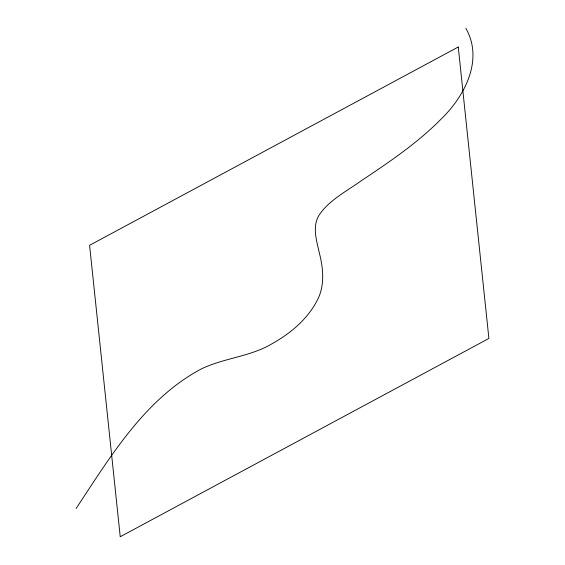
<?xml version="1.0" encoding="UTF-8"?>
<svg xmlns="http://www.w3.org/2000/svg" width="565" height="565" viewBox="0 0 565 565"><rect width="100%" height="100%" fill="white"/><g stroke="black" fill="none" stroke-linecap="round" stroke-linejoin="round"><path stroke-width="0.85" d="M76.106 508.486C110.253 456.916 144.435 399.533 200.61 369.291C223.556 357.892 250.295 356.868 272.45 343.52C290.629 333.279 307.501 319.183 317.212 300.389C324.91 285.947 323.378 268.919 319.493 253.607C316.831 241.283 311.986 227.342 318.844 215.512C329.028 200.137 346.183 191.556 360.795 181.075C388.692 162.416 416.836 143.574 440.552 119.625C464.282 96.94 484.085 60.109 465.814 28.25M458.264 47.008L89.595 245.302L120.232 536.75L488.895 338.449L458.264 47.008"/></g></svg>
